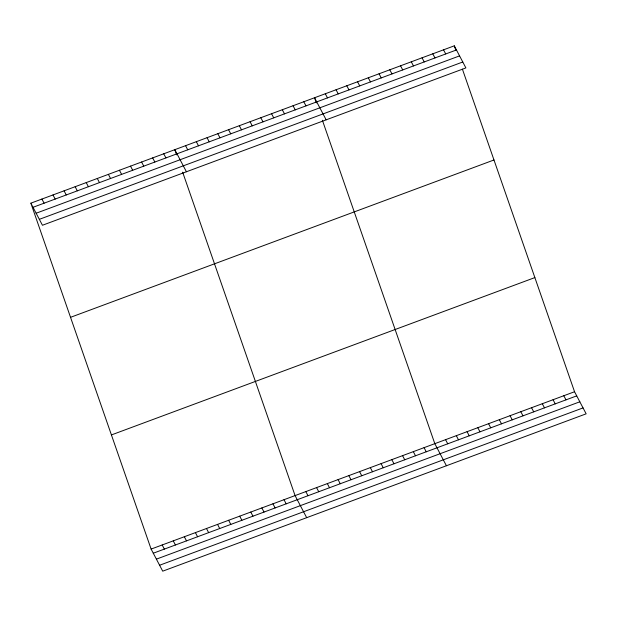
<?xml version="1.0" encoding="UTF-8"?>
<svg xmlns="http://www.w3.org/2000/svg" width="617" height="617" viewBox="0 0 617 617"><rect width="100%" height="100%" fill="white"/><g stroke="black" fill="none" stroke-linecap="round" stroke-linejoin="round"><path stroke-width="0.93" d="M30.85 203.17L454.289 45.828L465.889 67.916L42.45 225.259L30.85 203.17L151.111 549.084L162.711 571.172L586.15 413.83L574.55 391.741L462.411 69.173M33.017 207.304L456.464 49.962M36.133 213.227L459.572 55.885M39.334 219.336L462.781 61.993M70.539 317.323L493.978 159.98M111.422 434.931L534.87 277.588M151.111 549.084L574.55 391.741M153.278 553.218L576.725 395.875M156.394 559.141L579.833 401.798M159.595 565.249L583.042 407.906M443.546 49.823L445.713 53.957M432.795 53.818L434.97 57.952M422.043 57.805L424.218 61.947M411.3 61.8L413.467 65.934M400.549 65.795L402.716 69.929M563.807 395.736L565.974 399.87M389.797 69.79L391.972 73.924M553.056 399.731L555.223 403.865M379.054 73.785L381.221 77.919M542.304 403.719L544.479 407.86M368.303 77.781L370.47 81.914M531.553 407.714L533.728 411.847M357.552 81.776L359.726 85.91M520.81 411.709L522.977 415.843M346.8 85.771L348.975 89.905M510.058 415.704L512.233 419.838M336.057 89.766L338.224 93.9M499.307 419.699L501.482 423.833M325.306 93.753L327.48 97.895M488.564 423.694L490.731 427.828M326.154 119.837L314.554 97.748L316.359 102.939M477.813 427.689L479.98 431.823M303.811 101.743L305.978 105.877M467.061 431.684L469.236 435.818M293.06 105.738L295.227 109.872M456.318 435.671L458.485 439.813M282.308 109.733L284.483 113.867M445.567 439.666L447.734 443.8M271.565 113.729L273.732 117.862M446.415 465.75L434.815 443.662L322.375 120.238M260.814 117.724L262.981 121.858M424.064 447.657L426.239 451.791M250.062 121.719L252.237 125.853M413.321 451.652L415.488 455.786M239.311 125.706L241.486 129.848M402.569 455.647L404.744 459.781M228.568 129.701L230.735 133.835M391.818 459.642L393.993 463.776M217.816 133.696L219.984 137.83M381.075 463.637L383.242 467.771M207.065 137.691L209.24 141.825M370.323 467.624L372.491 471.766M196.322 141.686L198.489 145.82M359.572 471.619L361.747 475.753M185.57 145.681L187.738 149.815M348.829 475.614L350.996 479.748M186.419 171.765L174.819 149.676L176.624 154.859M338.077 479.61L340.245 483.743M163.744 153.787L165.919 157.921M327.326 483.605L329.501 487.738M152.669 157.906L154.844 162.04M316.575 487.6L318.75 491.734M141.594 162.016L143.769 166.15M305.831 491.595L307.999 495.729M130.519 166.135L132.694 170.269M306.68 517.678L295.08 495.59L182.64 172.158M119.443 170.246L121.618 174.387M284.005 499.701L286.18 503.834M108.376 174.364L110.543 178.498M272.93 503.819L275.105 507.953M97.301 178.483L99.468 182.617M261.855 507.93L264.03 512.064M86.226 182.593L88.393 186.727M250.78 512.048L252.955 516.182M75.151 186.712L77.318 190.846M239.704 516.159L241.879 520.301M64.075 190.823L66.243 194.957M228.629 520.278L230.804 524.411M53 194.941L55.168 199.075M217.554 524.396L219.729 528.53M41.925 199.052L44.092 203.194M206.487 528.507L208.654 532.641M195.412 532.625L197.579 536.759M184.336 536.736L186.504 540.87M173.261 540.854L175.429 544.988M162.186 544.965L164.353 549.107M454.289 45.828L455.793 50.154"/></g></svg>
